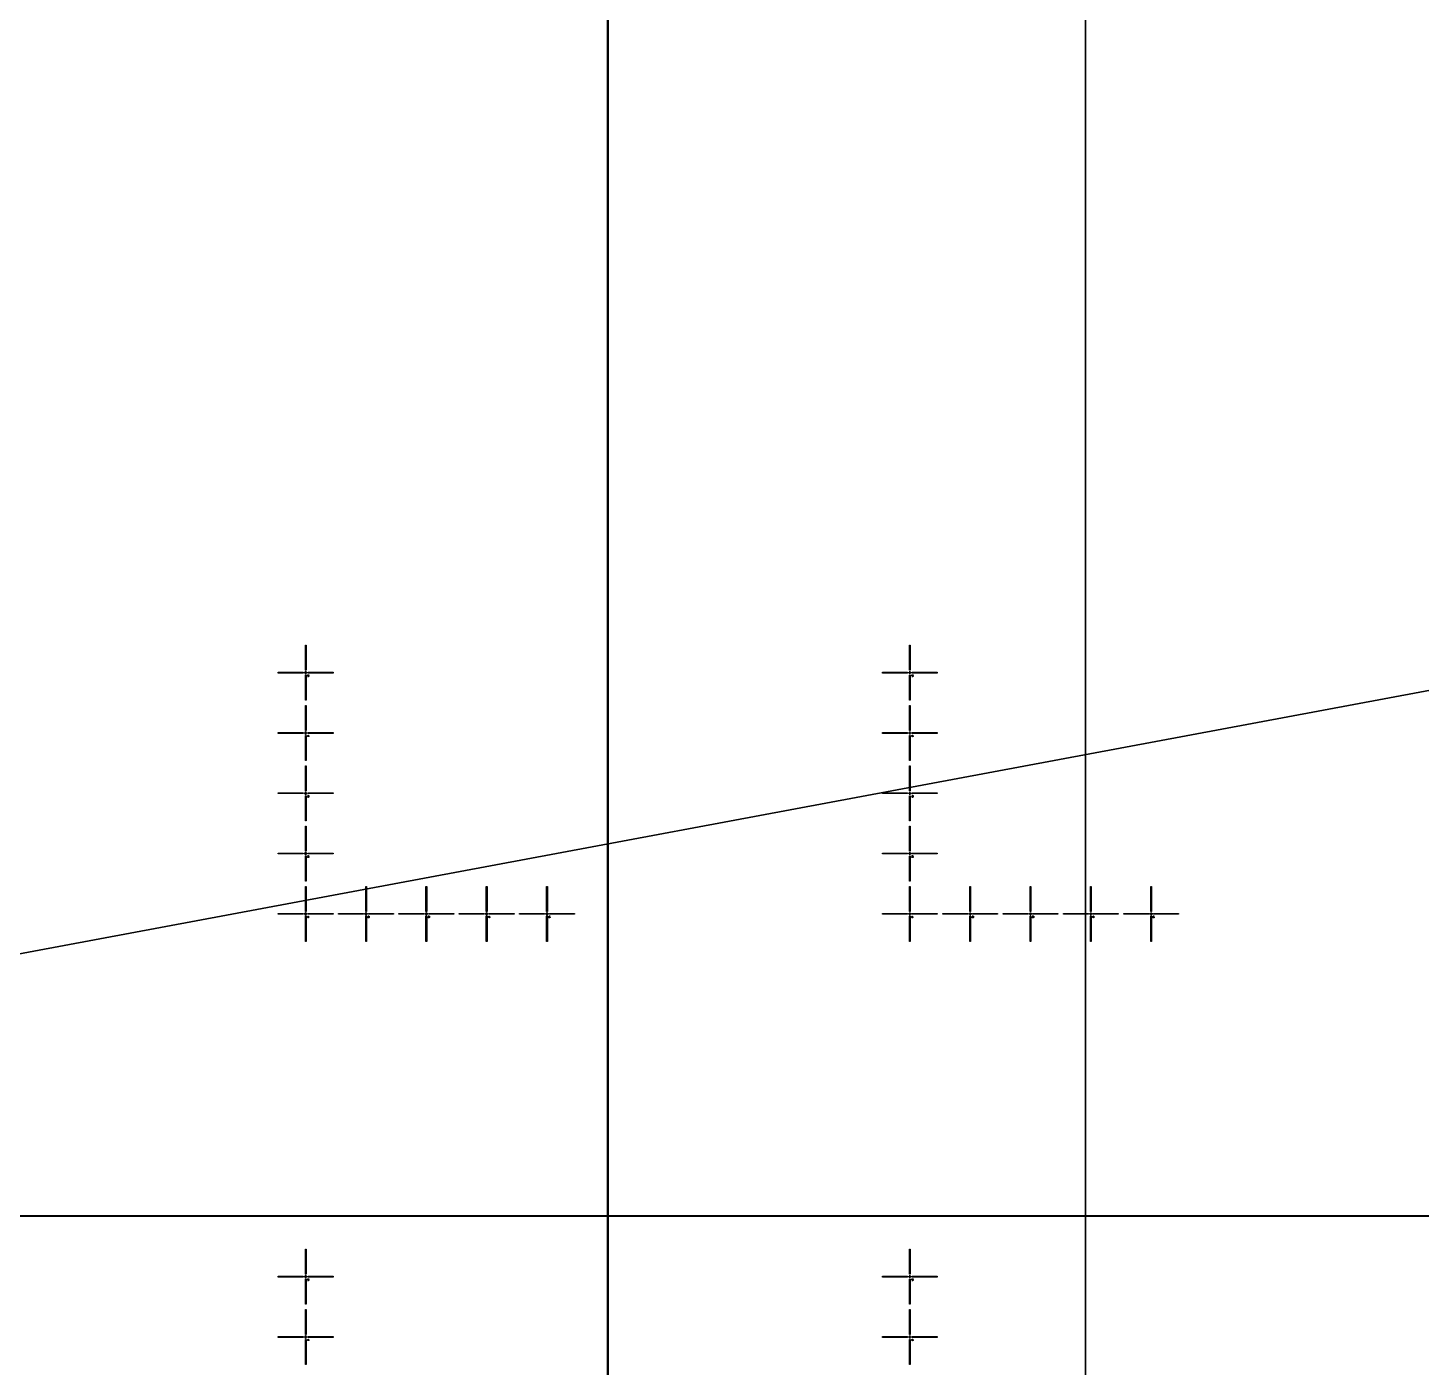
# Model space of a CAD drawing. Extents: x -25400 to 25400, y -24113 to 25400.
# Drawn here: x -15929 to -11309, y -4353 to 88 of the extents above; entities that cross this region are included whole.
import ezdxf

# ---------------------------------------------------------------- set-up
doc = ezdxf.new("R2010")
doc.units = 0
for name, color, linetype in [('L0D0', 1, 'CONTINUOUS'), ('L1D0', 2, 'CONTINUOUS'), ('L3D0', 3, 'CONTINUOUS')]:
    doc.layers.add(name, color=color, linetype=linetype)

msp = doc.modelspace()

# ---------------------------------------------------------------- linework, layer by layer
at = {"layer": 'L0D0'}
for points in [[(-12421.944, 22155.255), (-12421.944, -22155.255)], [(-12421.944, -22155.255), (-12421.944, 22155.255)], [(-22510.084, 4207.864), (0, 0), (-22510.084, -4207.864)], [(-22510.084, -4207.864), (0, 0), (-19469.972, -12055.297)]]:
    msp.add_lwpolyline(points, dxfattribs=at)
at = {"layer": 'L1D0'}
for points in [[(-15008.75, -2042.15), (-15008.75, -1959.15), (-15006.25, -1959.15), (-15006.25, -2042.15)], [(-13005.75, -2042.15), (-13005.75, -1959.15), (-13003.25, -1959.15), (-13003.25, -2042.15)], [(-15098.5, -2051.4), (-15098.5, -2048.9), (-15015.5, -2048.9), (-15015.5, -2051.4)], [(-15007.7, -2055.15), (-15007.7, -2050.35), (-15012.5, -2050.35), (-15012.5, -2049.95), (-15007.7, -2049.95), (-15007.7, -2045.15), (-15007.3, -2045.15), (-15007.3, -2049.95), (-15002.5, -2049.95), (-15002.5, -2050.35), (-15007.3, -2050.35), (-15007.3, -2055.15)], [(-15008.75, -2141.15), (-15008.75, -2058.15), (-15006.25, -2058.15), (-15006.25, -2141.15)], [(-15001.5, -2060.706), (-15001.5, -2057.15), (-14997.056, -2057.15), (-14997.056, -2058.039), (-15000.611, -2058.039), (-15000.611, -2059.817), (-14997.944, -2059.817), (-14997.944, -2060.706)], [(-15001.5, -2063.372), (-15001.5, -2062.483), (-14997.944, -2062.483), (-14997.944, -2063.372)], [(-14999.5, -2051.4), (-14999.5, -2048.9), (-14916.5, -2048.9), (-14916.5, -2051.4)], [(-14997.944, -2062.483), (-14997.944, -2060.706), (-14997.056, -2060.706), (-14997.056, -2062.483)], [(-13095.5, -2051.4), (-13095.5, -2048.9), (-13012.5, -2048.9), (-13012.5, -2051.4)], [(-13004.7, -2055.15), (-13004.7, -2050.35), (-13009.5, -2050.35), (-13009.5, -2049.95), (-13004.7, -2049.95), (-13004.7, -2045.15), (-13004.3, -2045.15), (-13004.3, -2049.95), (-12999.5, -2049.95), (-12999.5, -2050.35), (-13004.3, -2050.35), (-13004.3, -2055.15)], [(-13005.75, -2141.15), (-13005.75, -2058.15), (-13003.25, -2058.15), (-13003.25, -2141.15)], [(-12998.5, -2060.706), (-12998.5, -2057.15), (-12994.056, -2057.15), (-12994.056, -2058.039), (-12997.611, -2058.039), (-12997.611, -2059.817), (-12994.944, -2059.817), (-12994.944, -2060.706)], [(-12998.5, -2063.372), (-12998.5, -2062.483), (-12994.944, -2062.483), (-12994.944, -2063.372)], [(-12996.5, -2051.4), (-12996.5, -2048.9), (-12913.5, -2048.9), (-12913.5, -2051.4)], [(-12994.944, -2062.483), (-12994.944, -2060.706), (-12994.056, -2060.706), (-12994.056, -2062.483)], [(-15008.75, -2242.15), (-15008.75, -2159.15), (-15006.25, -2159.15), (-15006.25, -2242.15)], [(-13005.75, -2242.15), (-13005.75, -2159.15), (-13003.25, -2159.15), (-13003.25, -2242.15)], [(-15098.5, -2251.4), (-15098.5, -2248.9), (-15015.5, -2248.9), (-15015.5, -2251.4)], [(-15007.7, -2255.15), (-15007.7, -2250.35), (-15012.5, -2250.35), (-15012.5, -2249.95), (-15007.7, -2249.95), (-15007.7, -2245.15), (-15007.3, -2245.15), (-15007.3, -2249.95), (-15002.5, -2249.95), (-15002.5, -2250.35), (-15007.3, -2250.35), (-15007.3, -2255.15)], [(-15008.75, -2341.15), (-15008.75, -2258.15), (-15006.25, -2258.15), (-15006.25, -2341.15)], [(-14998.833, -2263.372), (-14998.833, -2261.594), (-15001.5, -2261.594), (-15001.5, -2259.817), (-15000.611, -2259.817), (-15000.611, -2260.706), (-14998.833, -2260.706), (-14998.833, -2258.039), (-14999.722, -2258.039), (-14999.722, -2257.15), (-14997.944, -2257.15), (-14997.944, -2260.706), (-14997.056, -2260.706), (-14997.056, -2261.594), (-14997.944, -2261.594), (-14997.944, -2263.372)], [(-15000.611, -2259.817), (-15000.611, -2258.039), (-14999.722, -2258.039), (-14999.722, -2259.817)], [(-14999.5, -2251.4), (-14999.5, -2248.9), (-14916.5, -2248.9), (-14916.5, -2251.4)], [(-13095.5, -2251.4), (-13095.5, -2248.9), (-13012.5, -2248.9), (-13012.5, -2251.4)], [(-13004.7, -2255.15), (-13004.7, -2250.35), (-13009.5, -2250.35), (-13009.5, -2249.95), (-13004.7, -2249.95), (-13004.7, -2245.15), (-13004.3, -2245.15), (-13004.3, -2249.95), (-12999.5, -2249.95), (-12999.5, -2250.35), (-13004.3, -2250.35), (-13004.3, -2255.15)], [(-13005.75, -2341.15), (-13005.75, -2258.15), (-13003.25, -2258.15), (-13003.25, -2341.15)], [(-12995.833, -2263.372), (-12995.833, -2261.594), (-12998.5, -2261.594), (-12998.5, -2259.817), (-12997.611, -2259.817), (-12997.611, -2260.706), (-12995.833, -2260.706), (-12995.833, -2258.039), (-12996.722, -2258.039), (-12996.722, -2257.15), (-12994.944, -2257.15), (-12994.944, -2260.706), (-12994.056, -2260.706), (-12994.056, -2261.594), (-12994.944, -2261.594), (-12994.944, -2263.372)], [(-12997.611, -2259.817), (-12997.611, -2258.039), (-12996.722, -2258.039), (-12996.722, -2259.817)], [(-12996.5, -2251.4), (-12996.5, -2248.9), (-12913.5, -2248.9), (-12913.5, -2251.4)], [(-15008.75, -2442.15), (-15008.75, -2359.15), (-15006.25, -2359.15), (-15006.25, -2442.15)], [(-13005.75, -2442.15), (-13005.75, -2359.15), (-13003.25, -2359.15), (-13003.25, -2442.15)], [(-15007.7, -2455.15), (-15007.7, -2450.35), (-15012.5, -2450.35), (-15012.5, -2449.95), (-15007.7, -2449.95), (-15007.7, -2445.15), (-15007.3, -2445.15), (-15007.3, -2449.95), (-15002.5, -2449.95), (-15002.5, -2450.35), (-15007.3, -2450.35), (-15007.3, -2455.15)], [(-13004.7, -2455.15), (-13004.7, -2450.35), (-13009.5, -2450.35), (-13009.5, -2449.95), (-13004.7, -2449.95), (-13004.7, -2445.15), (-13004.3, -2445.15), (-13004.3, -2449.95), (-12999.5, -2449.95), (-12999.5, -2450.35), (-13004.3, -2450.35), (-13004.3, -2455.15)], [(-15098.5, -2451.4), (-15098.5, -2448.9), (-15015.5, -2448.9), (-15015.5, -2451.4)], [(-15008.75, -2541.15), (-15008.75, -2458.15), (-15006.25, -2458.15), (-15006.25, -2541.15)], [(-15001.5, -2458.039), (-15001.5, -2457.15), (-14997.944, -2457.15), (-14997.944, -2458.039)], [(-15001.5, -2463.372), (-15001.5, -2462.483), (-14997.944, -2462.483), (-14997.944, -2463.372)], [(-15000.611, -2460.706), (-15000.611, -2459.817), (-14997.944, -2459.817), (-14997.944, -2460.706)], [(-14999.5, -2451.4), (-14999.5, -2448.9), (-14916.5, -2448.9), (-14916.5, -2451.4)], [(-14997.944, -2459.817), (-14997.944, -2458.039), (-14997.056, -2458.039), (-14997.056, -2459.817)], [(-14997.944, -2462.483), (-14997.944, -2460.706), (-14997.056, -2460.706), (-14997.056, -2462.483)], [(-13095.5, -2451.4), (-13095.5, -2448.9), (-13012.5, -2448.9), (-13012.5, -2451.4)], [(-13005.75, -2541.15), (-13005.75, -2458.15), (-13003.25, -2458.15), (-13003.25, -2541.15)], [(-12998.5, -2458.039), (-12998.5, -2457.15), (-12994.944, -2457.15), (-12994.944, -2458.039)], [(-12998.5, -2463.372), (-12998.5, -2462.483), (-12994.944, -2462.483), (-12994.944, -2463.372)], [(-12997.611, -2460.706), (-12997.611, -2459.817), (-12994.944, -2459.817), (-12994.944, -2460.706)], [(-12996.5, -2451.4), (-12996.5, -2448.9), (-12913.5, -2448.9), (-12913.5, -2451.4)], [(-12994.944, -2459.817), (-12994.944, -2458.039), (-12994.056, -2458.039), (-12994.056, -2459.817)], [(-12994.944, -2462.483), (-12994.944, -2460.706), (-12994.056, -2460.706), (-12994.056, -2462.483)], [(-15008.75, -2642.15), (-15008.75, -2559.15), (-15006.25, -2559.15), (-15006.25, -2642.15)], [(-13005.75, -2642.15), (-13005.75, -2559.15), (-13003.25, -2559.15), (-13003.25, -2642.15)], [(-15098.5, -2651.4), (-15098.5, -2648.9), (-15015.5, -2648.9), (-15015.5, -2651.4)], [(-15007.7, -2655.15), (-15007.7, -2650.35), (-15012.5, -2650.35), (-15012.5, -2649.95), (-15007.7, -2649.95), (-15007.7, -2645.15), (-15007.3, -2645.15), (-15007.3, -2649.95), (-15002.5, -2649.95), (-15002.5, -2650.35), (-15007.3, -2650.35), (-15007.3, -2655.15)], [(-15008.75, -2741.15), (-15008.75, -2658.15), (-15006.25, -2658.15), (-15006.25, -2741.15)], [(-15001.5, -2658.928), (-15001.5, -2658.039), (-15000.611, -2658.039), (-15000.611, -2658.928)], [(-15001.5, -2663.372), (-15001.5, -2661.594), (-15000.611, -2661.594), (-15000.611, -2662.483), (-14997.056, -2662.483), (-14997.056, -2663.372)], [(-15000.611, -2658.039), (-15000.611, -2657.15), (-14997.944, -2657.15), (-14997.944, -2658.039)], [(-15000.611, -2661.594), (-15000.611, -2660.706), (-14998.833, -2660.706), (-14998.833, -2661.594)], [(-14999.5, -2651.4), (-14999.5, -2648.9), (-14916.5, -2648.9), (-14916.5, -2651.4)], [(-14998.833, -2660.706), (-14998.833, -2659.817), (-14997.944, -2659.817), (-14997.944, -2660.706)], [(-14997.944, -2659.817), (-14997.944, -2658.039), (-14997.056, -2658.039), (-14997.056, -2659.817)], [(-13095.5, -2651.4), (-13095.5, -2648.9), (-13012.5, -2648.9), (-13012.5, -2651.4)], [(-13004.7, -2655.15), (-13004.7, -2650.35), (-13009.5, -2650.35), (-13009.5, -2649.95), (-13004.7, -2649.95), (-13004.7, -2645.15), (-13004.3, -2645.15), (-13004.3, -2649.95), (-12999.5, -2649.95), (-12999.5, -2650.35), (-13004.3, -2650.35), (-13004.3, -2655.15)], [(-13005.75, -2741.15), (-13005.75, -2658.15), (-13003.25, -2658.15), (-13003.25, -2741.15)], [(-12998.5, -2658.928), (-12998.5, -2658.039), (-12997.611, -2658.039), (-12997.611, -2658.928)], [(-12998.5, -2663.372), (-12998.5, -2661.594), (-12997.611, -2661.594), (-12997.611, -2662.483), (-12994.056, -2662.483), (-12994.056, -2663.372)], [(-12997.611, -2658.039), (-12997.611, -2657.15), (-12994.944, -2657.15), (-12994.944, -2658.039)], [(-12997.611, -2661.594), (-12997.611, -2660.706), (-12995.833, -2660.706), (-12995.833, -2661.594)], [(-12996.5, -2651.4), (-12996.5, -2648.9), (-12913.5, -2648.9), (-12913.5, -2651.4)], [(-12995.833, -2660.706), (-12995.833, -2659.817), (-12994.944, -2659.817), (-12994.944, -2660.706)], [(-12994.944, -2659.817), (-12994.944, -2658.039), (-12994.056, -2658.039), (-12994.056, -2659.817)], [(-15008.75, -2842.15), (-15008.75, -2759.15), (-15006.25, -2759.15), (-15006.25, -2842.15)], [(-14808.75, -2842.15), (-14808.75, -2759.15), (-14806.25, -2759.15), (-14806.25, -2842.15)], [(-14608.75, -2842.15), (-14608.75, -2759.15), (-14606.25, -2759.15), (-14606.25, -2842.15)], [(-14408.75, -2842.15), (-14408.75, -2759.15), (-14406.25, -2759.15), (-14406.25, -2842.15)], [(-14208.75, -2842.15), (-14208.75, -2759.15), (-14206.25, -2759.15), (-14206.25, -2842.15)], [(-13005.75, -2842.15), (-13005.75, -2759.15), (-13003.25, -2759.15), (-13003.25, -2842.15)], [(-12805.75, -2842.15), (-12805.75, -2759.15), (-12803.25, -2759.15), (-12803.25, -2842.15)], [(-12605.75, -2842.15), (-12605.75, -2759.15), (-12603.25, -2759.15), (-12603.25, -2842.15)], [(-12405.75, -2842.15), (-12405.75, -2759.15), (-12403.25, -2759.15), (-12403.25, -2842.15)], [(-12205.75, -2842.15), (-12205.75, -2759.15), (-12203.25, -2759.15), (-12203.25, -2842.15)], [(-15098.5, -2851.4), (-15098.5, -2848.9), (-15015.5, -2848.9), (-15015.5, -2851.4)], [(-15007.7, -2855.15), (-15007.7, -2850.35), (-15012.5, -2850.35), (-15012.5, -2849.95), (-15007.7, -2849.95), (-15007.7, -2845.15), (-15007.3, -2845.15), (-15007.3, -2849.95), (-15002.5, -2849.95), (-15002.5, -2850.35), (-15007.3, -2850.35), (-15007.3, -2855.15)], [(-15008.75, -2941.15), (-15008.75, -2858.15), (-15006.25, -2858.15), (-15006.25, -2941.15)], [(-15000.611, -2863.372), (-15000.611, -2862.483), (-14999.722, -2862.483), (-14999.722, -2858.928), (-15000.611, -2858.928), (-15000.611, -2858.039), (-14999.722, -2858.039), (-14999.722, -2857.15), (-14998.833, -2857.15), (-14998.833, -2862.483), (-14997.944, -2862.483), (-14997.944, -2863.372)], [(-14999.5, -2851.4), (-14999.5, -2848.9), (-14916.5, -2848.9), (-14916.5, -2851.4)], [(-14898.5, -2851.4), (-14898.5, -2848.9), (-14815.5, -2848.9), (-14815.5, -2851.4)], [(-14807.7, -2855.15), (-14807.7, -2850.35), (-14812.5, -2850.35), (-14812.5, -2849.95), (-14807.7, -2849.95), (-14807.7, -2845.15), (-14807.3, -2845.15), (-14807.3, -2849.95), (-14802.5, -2849.95), (-14802.5, -2850.35), (-14807.3, -2850.35), (-14807.3, -2855.15)], [(-14808.75, -2941.15), (-14808.75, -2858.15), (-14806.25, -2858.15), (-14806.25, -2941.15)], [(-14801.5, -2858.928), (-14801.5, -2858.039), (-14800.611, -2858.039), (-14800.611, -2858.928)], [(-14801.5, -2863.372), (-14801.5, -2861.594), (-14800.611, -2861.594), (-14800.611, -2862.483), (-14797.056, -2862.483), (-14797.056, -2863.372)], [(-14800.611, -2858.039), (-14800.611, -2857.15), (-14797.944, -2857.15), (-14797.944, -2858.039)], [(-14800.611, -2861.594), (-14800.611, -2860.706), (-14798.833, -2860.706), (-14798.833, -2861.594)], [(-14799.5, -2851.4), (-14799.5, -2848.9), (-14716.5, -2848.9), (-14716.5, -2851.4)], [(-14798.833, -2860.706), (-14798.833, -2859.817), (-14797.944, -2859.817), (-14797.944, -2860.706)], [(-14797.944, -2859.817), (-14797.944, -2858.039), (-14797.056, -2858.039), (-14797.056, -2859.817)], [(-14698.5, -2851.4), (-14698.5, -2848.9), (-14615.5, -2848.9), (-14615.5, -2851.4)], [(-14607.7, -2855.15), (-14607.7, -2850.35), (-14612.5, -2850.35), (-14612.5, -2849.95), (-14607.7, -2849.95), (-14607.7, -2845.15), (-14607.3, -2845.15), (-14607.3, -2849.95), (-14602.5, -2849.95), (-14602.5, -2850.35), (-14607.3, -2850.35), (-14607.3, -2855.15)], [(-14608.75, -2941.15), (-14608.75, -2858.15), (-14606.25, -2858.15), (-14606.25, -2941.15)], [(-14601.5, -2858.039), (-14601.5, -2857.15), (-14597.944, -2857.15), (-14597.944, -2858.039)], [(-14601.5, -2863.372), (-14601.5, -2862.483), (-14597.944, -2862.483), (-14597.944, -2863.372)], [(-14600.611, -2860.706), (-14600.611, -2859.817), (-14597.944, -2859.817), (-14597.944, -2860.706)], [(-14599.5, -2851.4), (-14599.5, -2848.9), (-14516.5, -2848.9), (-14516.5, -2851.4)], [(-14597.944, -2859.817), (-14597.944, -2858.039), (-14597.056, -2858.039), (-14597.056, -2859.817)], [(-14597.944, -2862.483), (-14597.944, -2860.706), (-14597.056, -2860.706), (-14597.056, -2862.483)], [(-14498.5, -2851.4), (-14498.5, -2848.9), (-14415.5, -2848.9), (-14415.5, -2851.4)], [(-14407.7, -2855.15), (-14407.7, -2850.35), (-14412.5, -2850.35), (-14412.5, -2849.95), (-14407.7, -2849.95), (-14407.7, -2845.15), (-14407.3, -2845.15), (-14407.3, -2849.95), (-14402.5, -2849.95), (-14402.5, -2850.35), (-14407.3, -2850.35), (-14407.3, -2855.15)], [(-14408.75, -2941.15), (-14408.75, -2858.15), (-14406.25, -2858.15), (-14406.25, -2941.15)], [(-14398.833, -2863.372), (-14398.833, -2861.594), (-14401.5, -2861.594), (-14401.5, -2859.817), (-14400.611, -2859.817), (-14400.611, -2860.706), (-14398.833, -2860.706), (-14398.833, -2858.039), (-14399.722, -2858.039), (-14399.722, -2857.15), (-14397.944, -2857.15), (-14397.944, -2860.706), (-14397.056, -2860.706), (-14397.056, -2861.594), (-14397.944, -2861.594), (-14397.944, -2863.372)], [(-14400.611, -2859.817), (-14400.611, -2858.039), (-14399.722, -2858.039), (-14399.722, -2859.817)], [(-14399.5, -2851.4), (-14399.5, -2848.9), (-14316.5, -2848.9), (-14316.5, -2851.4)], [(-14298.5, -2851.4), (-14298.5, -2848.9), (-14215.5, -2848.9), (-14215.5, -2851.4)], [(-14207.7, -2855.15), (-14207.7, -2850.35), (-14212.5, -2850.35), (-14212.5, -2849.95), (-14207.7, -2849.95), (-14207.7, -2845.15), (-14207.3, -2845.15), (-14207.3, -2849.95), (-14202.5, -2849.95), (-14202.5, -2850.35), (-14207.3, -2850.35), (-14207.3, -2855.15)], [(-14208.75, -2941.15), (-14208.75, -2858.15), (-14206.25, -2858.15), (-14206.25, -2941.15)], [(-14201.5, -2860.706), (-14201.5, -2857.15), (-14197.056, -2857.15), (-14197.056, -2858.039), (-14200.611, -2858.039), (-14200.611, -2859.817), (-14197.944, -2859.817), (-14197.944, -2860.706)], [(-14201.5, -2863.372), (-14201.5, -2862.483), (-14197.944, -2862.483), (-14197.944, -2863.372)], [(-14199.5, -2851.4), (-14199.5, -2848.9), (-14116.5, -2848.9), (-14116.5, -2851.4)], [(-14197.944, -2862.483), (-14197.944, -2860.706), (-14197.056, -2860.706), (-14197.056, -2862.483)], [(-13095.5, -2851.4), (-13095.5, -2848.9), (-13012.5, -2848.9), (-13012.5, -2851.4)], [(-13004.7, -2855.15), (-13004.7, -2850.35), (-13009.5, -2850.35), (-13009.5, -2849.95), (-13004.7, -2849.95), (-13004.7, -2845.15), (-13004.3, -2845.15), (-13004.3, -2849.95), (-12999.5, -2849.95), (-12999.5, -2850.35), (-13004.3, -2850.35), (-13004.3, -2855.15)], [(-13005.75, -2941.15), (-13005.75, -2858.15), (-13003.25, -2858.15), (-13003.25, -2941.15)], [(-12997.611, -2863.372), (-12997.611, -2862.483), (-12996.722, -2862.483), (-12996.722, -2858.928), (-12997.611, -2858.928), (-12997.611, -2858.039), (-12996.722, -2858.039), (-12996.722, -2857.15), (-12995.833, -2857.15), (-12995.833, -2862.483), (-12994.944, -2862.483), (-12994.944, -2863.372)], [(-12996.5, -2851.4), (-12996.5, -2848.9), (-12913.5, -2848.9), (-12913.5, -2851.4)], [(-12895.5, -2851.4), (-12895.5, -2848.9), (-12812.5, -2848.9), (-12812.5, -2851.4)], [(-12804.7, -2855.15), (-12804.7, -2850.35), (-12809.5, -2850.35), (-12809.5, -2849.95), (-12804.7, -2849.95), (-12804.7, -2845.15), (-12804.3, -2845.15), (-12804.3, -2849.95), (-12799.5, -2849.95), (-12799.5, -2850.35), (-12804.3, -2850.35), (-12804.3, -2855.15)], [(-12805.75, -2941.15), (-12805.75, -2858.15), (-12803.25, -2858.15), (-12803.25, -2941.15)], [(-12798.5, -2858.928), (-12798.5, -2858.039), (-12797.611, -2858.039), (-12797.611, -2858.928)], [(-12798.5, -2863.372), (-12798.5, -2861.594), (-12797.611, -2861.594), (-12797.611, -2862.483), (-12794.056, -2862.483), (-12794.056, -2863.372)], [(-12797.611, -2858.039), (-12797.611, -2857.15), (-12794.944, -2857.15), (-12794.944, -2858.039)], [(-12797.611, -2861.594), (-12797.611, -2860.706), (-12795.833, -2860.706), (-12795.833, -2861.594)], [(-12796.5, -2851.4), (-12796.5, -2848.9), (-12713.5, -2848.9), (-12713.5, -2851.4)], [(-12795.833, -2860.706), (-12795.833, -2859.817), (-12794.944, -2859.817), (-12794.944, -2860.706)], [(-12794.944, -2859.817), (-12794.944, -2858.039), (-12794.056, -2858.039), (-12794.056, -2859.817)], [(-12695.5, -2851.4), (-12695.5, -2848.9), (-12612.5, -2848.9), (-12612.5, -2851.4)], [(-12604.7, -2855.15), (-12604.7, -2850.35), (-12609.5, -2850.35), (-12609.5, -2849.95), (-12604.7, -2849.95), (-12604.7, -2845.15), (-12604.3, -2845.15), (-12604.3, -2849.95), (-12599.5, -2849.95), (-12599.5, -2850.35), (-12604.3, -2850.35), (-12604.3, -2855.15)], [(-12605.75, -2941.15), (-12605.75, -2858.15), (-12603.25, -2858.15), (-12603.25, -2941.15)], [(-12598.5, -2858.039), (-12598.5, -2857.15), (-12594.944, -2857.15), (-12594.944, -2858.039)], [(-12598.5, -2863.372), (-12598.5, -2862.483), (-12594.944, -2862.483), (-12594.944, -2863.372)], [(-12597.611, -2860.706), (-12597.611, -2859.817), (-12594.944, -2859.817), (-12594.944, -2860.706)], [(-12596.5, -2851.4), (-12596.5, -2848.9), (-12513.5, -2848.9), (-12513.5, -2851.4)], [(-12594.944, -2859.817), (-12594.944, -2858.039), (-12594.056, -2858.039), (-12594.056, -2859.817)], [(-12594.944, -2862.483), (-12594.944, -2860.706), (-12594.056, -2860.706), (-12594.056, -2862.483)], [(-12495.5, -2851.4), (-12495.5, -2848.9), (-12412.5, -2848.9), (-12412.5, -2851.4)], [(-12404.7, -2855.15), (-12404.7, -2850.35), (-12409.5, -2850.35), (-12409.5, -2849.95), (-12404.7, -2849.95), (-12404.7, -2845.15), (-12404.3, -2845.15), (-12404.3, -2849.95), (-12399.5, -2849.95), (-12399.5, -2850.35), (-12404.3, -2850.35), (-12404.3, -2855.15)], [(-12405.75, -2941.15), (-12405.75, -2858.15), (-12403.25, -2858.15), (-12403.25, -2941.15)], [(-12395.833, -2863.372), (-12395.833, -2861.594), (-12398.5, -2861.594), (-12398.5, -2859.817), (-12397.611, -2859.817), (-12397.611, -2860.706), (-12395.833, -2860.706), (-12395.833, -2858.039), (-12396.722, -2858.039), (-12396.722, -2857.15), (-12394.944, -2857.15), (-12394.944, -2860.706), (-12394.056, -2860.706), (-12394.056, -2861.594), (-12394.944, -2861.594), (-12394.944, -2863.372)], [(-12397.611, -2859.817), (-12397.611, -2858.039), (-12396.722, -2858.039), (-12396.722, -2859.817)], [(-12396.5, -2851.4), (-12396.5, -2848.9), (-12313.5, -2848.9), (-12313.5, -2851.4)], [(-12295.5, -2851.4), (-12295.5, -2848.9), (-12212.5, -2848.9), (-12212.5, -2851.4)], [(-12204.7, -2855.15), (-12204.7, -2850.35), (-12209.5, -2850.35), (-12209.5, -2849.95), (-12204.7, -2849.95), (-12204.7, -2845.15), (-12204.3, -2845.15), (-12204.3, -2849.95), (-12199.5, -2849.95), (-12199.5, -2850.35), (-12204.3, -2850.35), (-12204.3, -2855.15)], [(-12205.75, -2941.15), (-12205.75, -2858.15), (-12203.25, -2858.15), (-12203.25, -2941.15)], [(-12198.5, -2860.706), (-12198.5, -2857.15), (-12194.056, -2857.15), (-12194.056, -2858.039), (-12197.611, -2858.039), (-12197.611, -2859.817), (-12194.944, -2859.817), (-12194.944, -2860.706)], [(-12198.5, -2863.372), (-12198.5, -2862.483), (-12194.944, -2862.483), (-12194.944, -2863.372)], [(-12196.5, -2851.4), (-12196.5, -2848.9), (-12113.5, -2848.9), (-12113.5, -2851.4)], [(-12194.944, -2862.483), (-12194.944, -2860.706), (-12194.056, -2860.706), (-12194.056, -2862.483)], [(-15008.75, -4045.15), (-15008.75, -3962.15), (-15006.25, -3962.15), (-15006.25, -4045.15)], [(-13005.75, -4045.15), (-13005.75, -3962.15), (-13003.25, -3962.15), (-13003.25, -4045.15)], [(-15098.5, -4054.4), (-15098.5, -4051.9), (-15015.5, -4051.9), (-15015.5, -4054.4)], [(-15007.7, -4058.15), (-15007.7, -4053.35), (-15012.5, -4053.35), (-15012.5, -4052.95), (-15007.7, -4052.95), (-15007.7, -4048.15), (-15007.3, -4048.15), (-15007.3, -4052.95), (-15002.5, -4052.95), (-15002.5, -4053.35), (-15007.3, -4053.35), (-15007.3, -4058.15)], [(-15008.75, -4144.15), (-15008.75, -4061.15), (-15006.25, -4061.15), (-15006.25, -4144.15)], [(-15001.5, -4063.706), (-15001.5, -4060.15), (-14997.056, -4060.15), (-14997.056, -4061.039), (-15000.611, -4061.039), (-15000.611, -4062.817), (-14997.944, -4062.817), (-14997.944, -4063.706)], [(-14999.5, -4054.4), (-14999.5, -4051.9), (-14916.5, -4051.9), (-14916.5, -4054.4)], [(-14997.944, -4065.483), (-14997.944, -4063.706), (-14997.056, -4063.706), (-14997.056, -4065.483)], [(-13095.5, -4054.4), (-13095.5, -4051.9), (-13012.5, -4051.9), (-13012.5, -4054.4)], [(-13004.7, -4058.15), (-13004.7, -4053.35), (-13009.5, -4053.35), (-13009.5, -4052.95), (-13004.7, -4052.95), (-13004.7, -4048.15), (-13004.3, -4048.15), (-13004.3, -4052.95), (-12999.5, -4052.95), (-12999.5, -4053.35), (-13004.3, -4053.35), (-13004.3, -4058.15)], [(-13005.75, -4144.15), (-13005.75, -4061.15), (-13003.25, -4061.15), (-13003.25, -4144.15)], [(-12998.5, -4063.706), (-12998.5, -4060.15), (-12994.056, -4060.15), (-12994.056, -4061.039), (-12997.611, -4061.039), (-12997.611, -4062.817), (-12994.944, -4062.817), (-12994.944, -4063.706)], [(-12996.5, -4054.4), (-12996.5, -4051.9), (-12913.5, -4051.9), (-12913.5, -4054.4)], [(-12994.944, -4065.483), (-12994.944, -4063.706), (-12994.056, -4063.706), (-12994.056, -4065.483)], [(-15001.5, -4066.372), (-15001.5, -4065.483), (-14997.944, -4065.483), (-14997.944, -4066.372)], [(-12998.5, -4066.372), (-12998.5, -4065.483), (-12994.944, -4065.483), (-12994.944, -4066.372)], [(-15008.75, -4245.15), (-15008.75, -4162.15), (-15006.25, -4162.15), (-15006.25, -4245.15)], [(-13005.75, -4245.15), (-13005.75, -4162.15), (-13003.25, -4162.15), (-13003.25, -4245.15)], [(-15007.7, -4258.15), (-15007.7, -4253.35), (-15012.5, -4253.35), (-15012.5, -4252.95), (-15007.7, -4252.95), (-15007.7, -4248.15), (-15007.3, -4248.15), (-15007.3, -4252.95), (-15002.5, -4252.95), (-15002.5, -4253.35), (-15007.3, -4253.35), (-15007.3, -4258.15)], [(-13004.7, -4258.15), (-13004.7, -4253.35), (-13009.5, -4253.35), (-13009.5, -4252.95), (-13004.7, -4252.95), (-13004.7, -4248.15), (-13004.3, -4248.15), (-13004.3, -4252.95), (-12999.5, -4252.95), (-12999.5, -4253.35), (-13004.3, -4253.35), (-13004.3, -4258.15)], [(-15098.5, -4254.4), (-15098.5, -4251.9), (-15015.5, -4251.9), (-15015.5, -4254.4)], [(-15008.75, -4344.15), (-15008.75, -4261.15), (-15006.25, -4261.15), (-15006.25, -4344.15)], [(-14998.833, -4266.372), (-14998.833, -4264.594), (-15001.5, -4264.594), (-15001.5, -4262.817), (-15000.611, -4262.817), (-15000.611, -4263.706), (-14998.833, -4263.706), (-14998.833, -4261.039), (-14999.722, -4261.039), (-14999.722, -4260.15), (-14997.944, -4260.15), (-14997.944, -4263.706), (-14997.056, -4263.706), (-14997.056, -4264.594), (-14997.944, -4264.594), (-14997.944, -4266.372)], [(-15000.611, -4262.817), (-15000.611, -4261.039), (-14999.722, -4261.039), (-14999.722, -4262.817)], [(-14999.5, -4254.4), (-14999.5, -4251.9), (-14916.5, -4251.9), (-14916.5, -4254.4)], [(-13095.5, -4254.4), (-13095.5, -4251.9), (-13012.5, -4251.9), (-13012.5, -4254.4)], [(-13005.75, -4344.15), (-13005.75, -4261.15), (-13003.25, -4261.15), (-13003.25, -4344.15)], [(-12995.833, -4266.372), (-12995.833, -4264.594), (-12998.5, -4264.594), (-12998.5, -4262.817), (-12997.611, -4262.817), (-12997.611, -4263.706), (-12995.833, -4263.706), (-12995.833, -4261.039), (-12996.722, -4261.039), (-12996.722, -4260.15), (-12994.944, -4260.15), (-12994.944, -4263.706), (-12994.056, -4263.706), (-12994.056, -4264.594), (-12994.944, -4264.594), (-12994.944, -4266.372)], [(-12997.611, -4262.817), (-12997.611, -4261.039), (-12996.722, -4261.039), (-12996.722, -4262.817)], [(-12996.5, -4254.4), (-12996.5, -4251.9), (-12913.5, -4251.9), (-12913.5, -4254.4)]]:
    msp.add_lwpolyline(points, close=True, dxfattribs=at)
at = {"layer": 'L3D0'}
for points in [[(-1.5, 3149.85), (-7001.5, 3149.85), (-7001.5, -3850.15), (-7004.5, -3850.15), (-7004.5, 3149.85), (-14004.5, 3149.85), (-14004.5, -3850.15), (-14007.5, -3850.15), (-14007.5, 3149.85), (-21007.5, 3149.85), (-21007.5, -3850.15), (-21010.5, -3850.15), (-21010.5, 3152.85), (-21007.5, 3152.85), (-14007.5, 3152.85), (-14004.5, 3152.85), (-7004.5, 3152.85), (-7001.5, 3152.85), (-1.5, 3152.85)], [(-1.5, -3853.15), (-7001.5, -3853.15), (-7001.5, -10853.15), (-7004.5, -10853.15), (-7004.5, -3853.15), (-14004.5, -3853.15), (-14004.5, -10853.15), (-14007.5, -10853.15), (-14007.5, -3853.15), (-21007.5, -3853.15), (-21007.5, -10853.15), (-21010.5, -10853.15), (-21010.5, -3850.15), (-21007.5, -3850.15), (-14007.5, -3850.15), (-14004.5, -3850.15), (-7004.5, -3850.15), (-7001.5, -3850.15), (-1.5, -3850.15)]]:
    msp.add_lwpolyline(points, dxfattribs=at)

doc.saveas('drawing.dxf')
